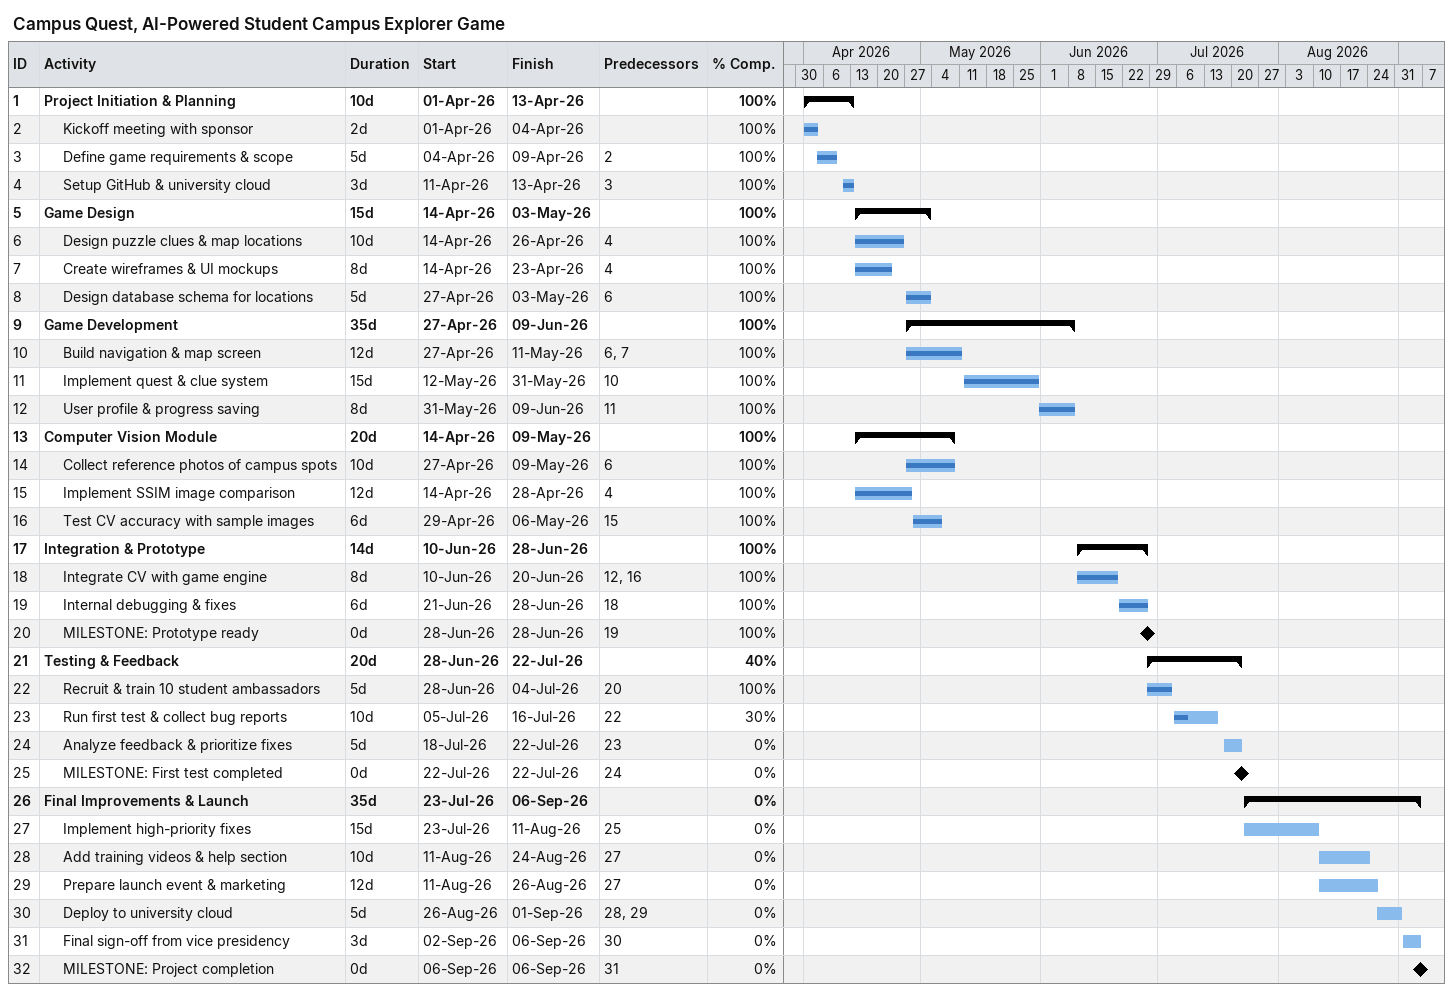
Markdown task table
Campus Quest, AI-Powered Student Campus Explorer Game

| ID | Level | Task | Duration | Start | Finish | Predecessors | % complete |
|---|---|---|---|---|---|---|---|
| 1 | 1 | **Project Initiation & Planning** | 10d | 2026-04-01 | 2026-04-13 |  | 100 |
| 2 | 2 | Kickoff meeting with sponsor | 2d | 2026-04-01 | 2026-04-04 |  | 100 |
| 3 | 2 | Define game requirements & scope | 5d | 2026-04-04 | 2026-04-09 | 2 | 100 |
| 4 | 2 | Setup GitHub & university cloud | 3d | 2026-04-11 | 2026-04-13 | 3 | 100 |
| 5 | 1 | **Game Design** | 15d | 2026-04-14 | 2026-05-03 |  | 100 |
| 6 | 2 | Design puzzle clues & map locations | 10d | 2026-04-14 | 2026-04-26 | 4 | 100 |
| 7 | 2 | Create wireframes & UI mockups | 8d | 2026-04-14 | 2026-04-23 | 4 | 100 |
| 8 | 2 | Design database schema for locations | 5d | 2026-04-27 | 2026-05-03 | 6 | 100 |
| 9 | 1 | **Game Development** | 35d | 2026-04-27 | 2026-06-09 |  | 100 |
| 10 | 2 | Build navigation & map screen | 12d | 2026-04-27 | 2026-05-11 | 6, 7 | 100 |
| 11 | 2 | Implement quest & clue system | 15d | 2026-05-12 | 2026-05-31 | 10 | 100 |
| 12 | 2 | User profile & progress saving | 8d | 2026-05-31 | 2026-06-09 | 11 | 100 |
| 13 | 1 | **Computer Vision Module** | 20d | 2026-04-14 | 2026-05-09 |  | 100 |
| 14 | 2 | Collect reference photos of campus spots | 10d | 2026-04-27 | 2026-05-09 | 6 | 100 |
| 15 | 2 | Implement SSIM image comparison | 12d | 2026-04-14 | 2026-04-28 | 4 | 100 |
| 16 | 2 | Test CV accuracy with sample images | 6d | 2026-04-29 | 2026-05-06 | 15 | 100 |
| 17 | 1 | **Integration & Prototype** | 14d | 2026-06-10 | 2026-06-28 |  | 100 |
| 18 | 2 | Integrate CV with game engine | 8d | 2026-06-10 | 2026-06-20 | 12, 16 | 100 |
| 19 | 2 | Internal debugging & fixes | 6d | 2026-06-21 | 2026-06-28 | 18 | 100 |
| 20 | 2 | MILESTONE: Prototype ready | 0d | 2026-06-28 | 2026-06-28 | 19 | 100 |
| 21 | 1 | **Testing & Feedback** | 20d | 2026-06-28 | 2026-07-22 |  | 40 |
| 22 | 2 | Recruit & train 10 student ambassadors | 5d | 2026-06-28 | 2026-07-04 | 20 | 100 |
| 23 | 2 | Run first test & collect bug reports | 10d | 2026-07-05 | 2026-07-16 | 22 | 30 |
| 24 | 2 | Analyze feedback & prioritize fixes | 5d | 2026-07-18 | 2026-07-22 | 23 | 0 |
| 25 | 2 | MILESTONE: First test completed | 0d | 2026-07-22 | 2026-07-22 | 24 | 0 |
| 26 | 1 | **Final Improvements & Launch** | 35d | 2026-07-23 | 2026-09-06 |  | 0 |
| 27 | 2 | Implement high-priority fixes | 15d | 2026-07-23 | 2026-08-11 | 25 | 0 |
| 28 | 2 | Add training videos & help section | 10d | 2026-08-11 | 2026-08-24 | 27 | 0 |
| 29 | 2 | Prepare launch event & marketing | 12d | 2026-08-11 | 2026-08-26 | 27 | 0 |
| 30 | 2 | Deploy to university cloud | 5d | 2026-08-26 | 2026-09-01 | 28, 29 | 0 |
| 31 | 2 | Final sign-off from vice presidency | 3d | 2026-09-02 | 2026-09-06 | 30 | 0 |
| 32 | 2 | MILESTONE: Project completion | 0d | 2026-09-06 | 2026-09-06 | 31 | 0 |
